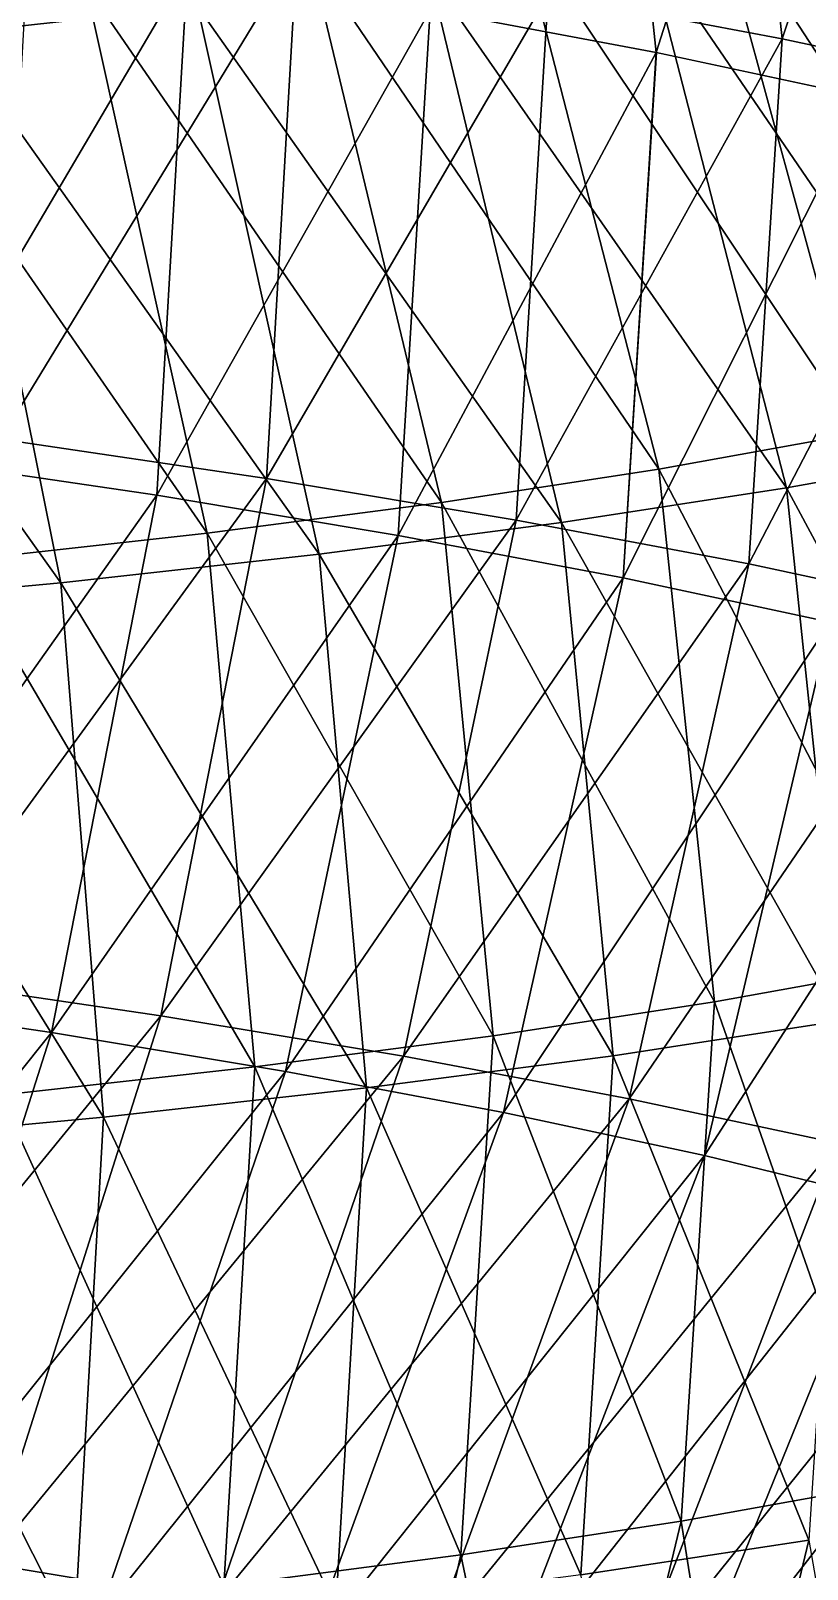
# Model space of a CAD drawing. Header units: metres. Extents: x -144 to 156, y -13 to 466.
# Drawn here: x 96.89 to 120.36, y 235.05 to 281.57 of the extents above; entities that cross this region are included whole.
import ezdxf

# ---------------------------------------------------------------- set-up
doc = ezdxf.new("R2010")
doc.units = ezdxf.units.M

msp = doc.modelspace()

# ---------------------------------------------------------------- linework, layer by layer
for points in [[(94.44178, 281.47174, -869.8794), (89.27998, 298.4542, -874.2213), (101.937386, 282.30273, -876.24), (101.937485, 282.30283, -876.23987)], [(119.600586, 281.32654, -1080.3906), (117.94877, 296.91205, -1076.242), (112.528404, 282.65967, -1087.9844), (112.5285, 282.65976, -1087.9843)], [(119.600586, 281.32654, -1080.3906), (124.352356, 295.54178, -1068.3182), (117.94877, 296.91205, -1076.242), (117.94887, 296.91214, -1076.2418)], [(115.80177, 280.9054, -1077.167), (114.14995, 296.4909, -1073.0183), (108.96548, 282.19403, -1084.5074), (108.965576, 282.19412, -1084.5073)], [(115.80177, 280.9054, -1077.167), (120.336136, 295.16714, -1065.3636), (114.14995, 296.4909, -1073.0183), (114.15005, 296.491, -1073.0182)], [(126.11796, 279.93195, -1072.3262), (124.352356, 295.54178, -1068.3182), (119.600586, 281.32654, -1080.3906), (119.600685, 281.32663, -1080.3905)], [(122.10173, 279.5573, -1069.3716), (120.336136, 295.16714, -1065.3636), (115.80177, 280.9054, -1077.167), (115.80187, 280.9055, -1077.1669)], [(122.10173, 279.5573, -1069.3716), (125.965546, 293.79147, -1057.2994), (120.336136, 295.16714, -1065.3636), (120.336235, 295.16724, -1065.3635)], [(127.39078, 270.56033, -908.3198), (117.42486, 285.8348, -901.0374), (122.67054, 286.94754, -908.8995), (122.67064, 286.94763, -908.89935)], [(121.91697, 269.39923, -900.1159), (111.6383, 284.79263, -893.55444), (117.42486, 285.8348, -901.0374), (117.42496, 285.8349, -901.0373)], [(121.91697, 269.39923, -900.1159), (117.42486, 285.8348, -901.0374), (127.39078, 270.56033, -908.3198), (127.39088, 270.56042, -908.3197)], [(125.98876, 268.8683, -897.26306), (115.49787, 284.22348, -890.4272), (121.49665, 285.3039, -898.18463), (121.49675, 285.304, -898.1845)], [(95.989136, 269.2135, -1103.3843), (104.935844, 283.92474, -1095.0702), (96.85991, 285.1157, -1101.6138), (96.86001, 285.11578, -1101.6136)], [(115.87876, 268.31174, -892.30743), (105.33892, 283.82608, -886.4868), (111.6383, 284.79263, -893.55444), (111.6384, 284.79272, -893.5543)], [(115.87876, 268.31174, -892.30743), (111.6383, 284.79263, -893.55444), (121.91697, 269.39923, -900.1159), (121.91707, 269.39932, -900.1158)], [(92.94888, 268.66595, -1099.4528), (101.6262, 283.41693, -1091.3569), (93.819664, 284.56815, -1097.6823), (93.81976, 284.56824, -1097.6821)], [(119.73834, 267.74258, -889.1802), (108.9675, 283.22147, -883.1004), (115.49787, 284.22348, -890.4272), (115.49797, 284.22357, -890.42706)], [(119.73834, 267.74258, -889.1802), (115.49787, 284.22348, -890.4272), (125.98876, 268.8683, -897.26306), (125.98886, 268.86838, -897.26294)], [(104.01772, 268.02957, -1096.879), (104.935844, 283.92474, -1095.0702), (95.989136, 269.2135, -1103.3843), (95.989235, 269.2136, -1103.3842)], [(109.30544, 267.30313, -884.9325), (98.557495, 282.93982, -879.86914), (105.33892, 283.82608, -886.4868), (105.33902, 283.82617, -886.4867)], [(104.01772, 268.02957, -1096.879), (112.528404, 282.65967, -1087.9844), (104.935844, 283.92474, -1095.0702), (104.93594, 283.92484, -1095.0701)], [(109.30544, 267.30313, -884.9325), (105.33892, 283.82608, -886.4868), (115.87876, 268.31174, -892.30743), (115.87886, 268.31183, -892.3073)], [(100.708084, 267.52173, -1093.1658), (101.6262, 283.41693, -1091.3569), (92.94888, 268.66595, -1099.4528), (92.94898, 268.66605, -1099.4526)], [(100.708084, 267.52173, -1093.1658), (108.96548, 282.19403, -1084.5074), (101.6262, 283.41693, -1091.3569), (101.6263, 283.41702, -1091.3568)], [(102.22912, 266.37836, -878.027), (91.32705, 282.13824, -873.7335), (98.557495, 282.93982, -879.86914), (98.557594, 282.9399, -879.869)], [(102.22912, 266.37836, -878.027), (98.557495, 282.93982, -879.86914), (109.30544, 267.30313, -884.9325), (109.30554, 267.30322, -884.9324)], [(112.93401, 266.69852, -881.5461), (101.937386, 282.30273, -876.24), (108.9675, 283.22147, -883.1004), (108.9676, 283.22156, -883.1003)], [(112.93401, 266.69852, -881.5461), (108.9675, 283.22147, -883.1004), (119.73834, 267.74258, -889.1802), (119.73844, 267.74268, -889.18005)], [(111.565765, 266.77188, -1089.8347), (112.528404, 282.65967, -1087.9844), (104.01772, 268.02957, -1096.879), (104.01782, 268.02966, -1096.8789)], [(111.565765, 266.77188, -1089.8347), (119.600586, 281.32654, -1080.3906), (112.528404, 282.65967, -1087.9844), (112.5285, 282.65976, -1087.9843)], [(94.684235, 265.5419, -871.62463), (91.32705, 282.13824, -873.7335), (102.22912, 266.37836, -878.027), (102.22922, 266.37845, -878.02686)], [(105.609, 265.74124, -874.3979), (94.44178, 281.47174, -869.8794), (101.937386, 282.30273, -876.24), (101.937485, 282.30283, -876.23987)], [(108.00285, 266.30624, -1086.3578), (108.96548, 282.19403, -1084.5074), (100.708084, 267.52173, -1093.1658), (100.70818, 267.52182, -1093.1656)], [(105.609, 265.74124, -874.3979), (101.937386, 282.30273, -876.24), (112.93401, 266.69852, -881.5461), (112.93411, 266.6986, -881.54596)], [(108.00285, 266.30624, -1086.3578), (115.80177, 280.9054, -1077.167), (108.96548, 282.19403, -1084.5074), (108.965576, 282.19412, -1084.5073)], [(97.798965, 264.8754, -867.7705), (86.51721, 280.7325, -864.0496), (94.44178, 281.47174, -869.8794), (94.44188, 281.47183, -869.8793)], [(97.798965, 264.8754, -867.7705), (94.44178, 281.47174, -869.8794), (105.609, 265.74124, -874.3979), (105.6091, 265.74133, -874.39777)], [(118.5965, 265.4466, -1082.2855), (119.600586, 281.32654, -1080.3906), (111.565765, 266.77188, -1089.8347), (111.565865, 266.77197, -1089.8346)], [(118.5965, 265.4466, -1082.2855), (126.11796, 279.93195, -1072.3262), (119.600586, 281.32654, -1080.3906), (119.600685, 281.32663, -1080.3905)], [(89.54197, 264.10516, -861.69617), (86.51721, 280.7325, -864.0496), (97.798965, 264.8754, -867.7705), (97.799065, 264.8755, -867.7704)], [(114.79767, 265.02542, -1079.0619), (115.80177, 280.9054, -1077.167), (108.00285, 266.30624, -1086.3578), (108.00295, 266.30634, -1086.3577)], [(114.79767, 265.02542, -1079.0619), (122.10173, 279.5573, -1069.3716), (115.80177, 280.9054, -1077.167), (115.80187, 280.9055, -1077.1669)], [(125.07566, 264.06015, -1074.2683), (126.11796, 279.93195, -1072.3262), (118.5965, 265.4466, -1082.2855), (118.596596, 265.4467, -1082.2854)], [(121.059425, 263.68552, -1071.3137), (122.10173, 279.5573, -1069.3716), (114.79767, 265.02542, -1079.0619), (114.79777, 265.0255, -1079.0618)], [(123.711655, 253.31541, -901.0842), (115.87876, 268.31174, -892.30743), (121.91697, 269.39923, -900.1159), (121.91707, 269.39932, -900.1158)], [(93.03025, 252.93527, -1102.4545), (104.01772, 268.02957, -1096.879), (95.989136, 269.2135, -1103.3843), (95.989235, 269.2136, -1103.3842)], [(127.78345, 252.78447, -898.23145), (119.73834, 267.74258, -889.1802), (125.98876, 268.8683, -897.26306), (125.98886, 268.86838, -897.26294)], [(89.990005, 252.38771, -1098.523), (100.708084, 267.52173, -1093.1658), (92.94888, 268.66595, -1099.4528), (92.94898, 268.66605, -1099.4526)], [(100.82647, 251.78558, -1096.1376), (104.01772, 268.02957, -1096.879), (93.03025, 252.93527, -1102.4545), (93.03035, 252.93538, -1102.4543)], [(100.82647, 251.78558, -1096.1376), (111.565765, 266.77188, -1089.8347), (104.01772, 268.02957, -1096.879), (104.01782, 268.02966, -1096.8789)], [(117.56238, 252.20792, -893.1322), (109.30544, 267.30313, -884.9325), (115.87876, 268.31174, -892.30743), (115.87886, 268.31183, -892.3073)], [(117.56238, 252.20792, -893.1322), (115.87876, 268.31174, -892.30743), (123.711655, 253.31541, -901.0842), (123.711754, 253.31552, -901.0841)], [(97.51683, 251.27776, -1092.4243), (100.708084, 267.52173, -1093.1658), (89.990005, 252.38771, -1098.523), (89.990105, 252.38782, -1098.5228)], [(97.51683, 251.27776, -1092.4243), (108.00285, 266.30624, -1086.3578), (100.708084, 267.52173, -1093.1658), (100.70818, 267.52182, -1093.1656)], [(121.42196, 251.63875, -890.00494), (112.93401, 266.69852, -881.5461), (119.73834, 267.74258, -889.1802), (119.73844, 267.74268, -889.18005)], [(121.42196, 251.63875, -890.00494), (119.73834, 267.74258, -889.1802), (127.78345, 252.78447, -898.23145), (127.78355, 252.78458, -898.2313)], [(110.86816, 251.18076, -885.6216), (102.22912, 266.37836, -878.027), (109.30544, 267.30313, -884.9325), (109.30554, 267.30322, -884.9324)], [(110.86816, 251.18076, -885.6216), (109.30544, 267.30313, -884.9325), (117.56238, 252.20792, -893.1322), (117.56248, 252.20802, -893.1321)], [(108.156044, 250.5643, -1089.2971), (111.565765, 266.77188, -1089.8347), (100.82647, 251.78558, -1096.1376), (100.82657, 251.78569, -1096.1375)], [(114.496735, 250.57614, -882.2351), (105.609, 265.74124, -874.3979), (112.93401, 266.69852, -881.5461), (112.93411, 266.6986, -881.54596)], [(108.156044, 250.5643, -1089.2971), (118.5965, 265.4466, -1082.2855), (111.565765, 266.77188, -1089.8347), (111.565865, 266.77197, -1089.8346)], [(114.496735, 250.57614, -882.2351), (112.93401, 266.69852, -881.5461), (121.42196, 251.63875, -890.00494), (121.42206, 251.63885, -890.0048)], [(103.661674, 250.23895, -878.58905), (94.684235, 265.5419, -871.62463), (102.22912, 266.37836, -878.027), (102.22922, 266.37845, -878.02686)], [(104.593124, 250.09868, -1085.8202), (108.00285, 266.30624, -1086.3578), (97.51683, 251.27776, -1092.4243), (97.51693, 251.27786, -1092.4242)], [(103.661674, 250.23895, -878.58905), (102.22912, 266.37836, -878.027), (110.86816, 251.18076, -885.6216), (110.868256, 251.18086, -885.62146)], [(104.593124, 250.09868, -1085.8202), (114.79767, 265.02542, -1079.0619), (108.00285, 266.30624, -1086.3578), (108.00295, 266.30634, -1086.3577)], [(107.04156, 249.60185, -874.95996), (97.798965, 264.8754, -867.7705), (105.609, 265.74124, -874.3979), (105.6091, 265.74133, -874.39777)], [(107.04156, 249.60185, -874.95996), (105.609, 265.74124, -874.3979), (114.496735, 250.57614, -882.2351), (114.49683, 250.57625, -882.235)], [(95.978004, 249.38712, -872.0689), (94.684235, 265.5419, -871.62463), (103.661674, 250.23895, -878.58905), (103.66177, 250.23906, -878.5889)], [(114.983284, 249.27737, -1081.9664), (118.5965, 265.4466, -1082.2855), (108.156044, 250.5643, -1089.2971), (108.15614, 250.5644, -1089.297)], [(114.983284, 249.27737, -1081.9664), (125.07566, 264.06015, -1074.2683), (118.5965, 265.4466, -1082.2855), (118.596596, 265.4467, -1082.2854)], [(99.092735, 248.72061, -868.2148), (89.54197, 264.10516, -861.69617), (97.798965, 264.8754, -867.7705), (97.799065, 264.8755, -867.7704)], [(99.092735, 248.72061, -868.2148), (97.798965, 264.8754, -867.7705), (107.04156, 249.60185, -874.95996), (107.04166, 249.60196, -874.95984)], [(111.184456, 248.85622, -1078.7428), (114.79767, 265.02542, -1079.0619), (104.593124, 250.09868, -1085.8202), (104.59322, 250.09879, -1085.8201)], [(111.184456, 248.85622, -1078.7428), (121.059425, 263.68552, -1071.3137), (114.79767, 265.02542, -1079.0619), (114.79777, 265.0255, -1079.0618)], [(90.689026, 247.9367, -862.0325), (89.54197, 264.10516, -861.69617), (99.092735, 248.72061, -868.2148), (99.092834, 248.72072, -868.21466)], [(121.27492, 247.93106, -1074.1813), (125.07566, 264.06015, -1074.2683), (114.983284, 249.27737, -1081.9664), (114.98338, 249.27748, -1081.9663)], [(117.25868, 247.55643, -1071.2267), (121.059425, 263.68552, -1071.3137), (111.184456, 248.85622, -1078.7428), (111.184555, 248.85632, -1078.7427)], [(117.25868, 247.55643, -1071.2267), (126.757614, 262.29303, -1063.151), (121.059425, 263.68552, -1071.3137), (121.059525, 263.6856, -1071.3136)], [(122.786224, 246.20563, -1063.3083), (126.757614, 262.29303, -1063.151), (117.25868, 247.55643, -1071.2267), (117.25878, 247.55653, -1071.2266)], [(122.659584, 237.60278, -904.0471), (117.56238, 252.20792, -893.1322), (123.711655, 253.31541, -901.0842), (123.711754, 253.31552, -901.0841)], [(88.167, 236.31403, -1099.062), (100.82647, 251.78558, -1096.1376), (93.03025, 252.93527, -1102.4545), (93.03035, 252.93538, -1102.4543)], [(85.12675, 235.76646, -1095.1305), (97.51683, 251.27776, -1092.4243), (89.990005, 252.38771, -1098.523), (89.990105, 252.38782, -1098.5228)], [(116.54761, 236.502, -896.1433), (110.86816, 251.18076, -885.6216), (117.56238, 252.20792, -893.1322), (117.56248, 252.20802, -893.1321)], [(116.54761, 236.502, -896.1433), (117.56238, 252.20792, -893.1322), (122.659584, 237.60278, -904.0471), (122.65968, 237.60289, -904.047)], [(95.56209, 235.2235, -1093.0701), (100.82647, 251.78558, -1096.1376), (88.167, 236.31403, -1099.062), (88.1671, 236.31413, -1099.0619)], [(95.56209, 235.2235, -1093.0701), (108.156044, 250.5643, -1089.2971), (100.82647, 251.78558, -1096.1376), (100.82657, 251.78569, -1096.1375)], [(92.25245, 234.71567, -1089.3568), (97.51683, 251.27776, -1092.4243), (85.12675, 235.76646, -1095.1305), (85.12685, 235.76657, -1095.1304)], [(92.25245, 234.71567, -1089.3568), (104.593124, 250.09868, -1085.8202), (97.51683, 251.27776, -1092.4243), (97.51693, 251.27786, -1092.4242)], [(120.40719, 235.93285, -893.01605), (114.496735, 250.57614, -882.2351), (121.42196, 251.63875, -890.00494), (121.42206, 251.63885, -890.0048)], [(109.89398, 235.48108, -888.6782), (103.661674, 250.23895, -878.58905), (110.86816, 251.18076, -885.6216), (110.868256, 251.18086, -885.62146)], [(109.89398, 235.48108, -888.6782), (110.86816, 251.18076, -885.6216), (116.54761, 236.502, -896.1433), (116.54771, 236.5021, -896.1432)], [(102.51456, 234.06505, -1086.5815), (108.156044, 250.5643, -1089.2971), (95.56209, 235.2235, -1093.0701), (95.56219, 235.2236, -1093.07)], [(102.51456, 234.06505, -1086.5815), (114.983284, 249.27737, -1081.9664), (108.156044, 250.5643, -1089.2971), (108.15614, 250.5644, -1089.297)], [(113.52255, 234.87646, -885.2918), (107.04156, 249.60185, -874.95996), (114.496735, 250.57614, -882.2351), (114.49683, 250.57625, -882.235)], [(113.52255, 234.87646, -885.2918), (114.496735, 250.57614, -882.2351), (120.40719, 235.93285, -893.01605), (120.40729, 235.93295, -893.0159)], [(98.95164, 233.59941, -1083.1046), (104.593124, 250.09868, -1085.8202), (92.25245, 234.71567, -1089.3568), (92.25255, 234.71577, -1089.3567)], [(102.7312, 234.545, -881.68835), (95.978004, 249.38712, -872.0689), (103.661674, 250.23895, -878.58905), (103.66177, 250.23906, -878.5889)], [(98.95164, 233.59941, -1083.1046), (111.184456, 248.85622, -1078.7428), (104.593124, 250.09868, -1085.8202), (104.59322, 250.09879, -1085.8201)], [(102.7312, 234.545, -881.68835), (103.661674, 250.23895, -878.58905), (109.89398, 235.48108, -888.6782), (109.89408, 235.48119, -888.6781)], [(95.09415, 233.69832, -875.20776), (95.978004, 249.38712, -872.0689), (102.7312, 234.545, -881.68835), (102.7313, 234.5451, -881.68823)], [(106.111084, 233.9079, -878.05927), (99.092735, 248.72061, -868.2148), (107.04156, 249.60185, -874.95996), (107.04166, 249.60196, -874.95984)], [(106.111084, 233.9079, -878.05927), (107.04156, 249.60185, -874.95996), (113.52255, 234.87646, -885.2918), (113.52265, 234.87657, -885.2917)], [(108.99052, 232.84433, -1079.628), (114.983284, 249.27737, -1081.9664), (102.51456, 234.06505, -1086.5815), (102.514656, 234.06516, -1086.5814)], [(108.99052, 232.84433, -1079.628), (121.27492, 247.93106, -1074.1813), (114.983284, 249.27737, -1081.9664), (114.98338, 249.27748, -1081.9663)], [(98.20888, 233.03181, -871.35364), (90.689026, 247.9367, -862.0325), (99.092735, 248.72061, -868.2148), (99.092834, 248.72072, -868.21466)], [(98.20888, 233.03181, -871.35364), (99.092735, 248.72061, -868.2148), (106.111084, 233.9079, -878.05927), (106.11118, 233.908, -878.05914)], [(105.1917, 232.42317, -1076.4045), (111.184456, 248.85622, -1078.7428), (98.95164, 233.59941, -1083.1046), (98.95174, 233.59952, -1083.1045)], [(105.1917, 232.42317, -1076.4045), (117.25868, 247.55643, -1071.2267), (111.184456, 248.85622, -1078.7428), (111.184555, 248.85632, -1078.7427)], [(89.85443, 232.2525, -865.20764), (90.689026, 247.9367, -862.0325), (98.20888, 233.03181, -871.35364), (98.20898, 233.03192, -871.3535)], [(110.942215, 231.19264, -1069.2888), (117.25868, 247.55643, -1071.2267), (105.1917, 232.42317, -1076.4045), (105.1918, 232.42328, -1076.4044)], [(114.95845, 231.56728, -1072.2434), (121.27492, 247.93106, -1074.1813), (108.99052, 232.84433, -1079.628), (108.990616, 232.84444, -1079.6279)], [(110.942215, 231.19264, -1069.2888), (122.786224, 246.20563, -1063.3083), (117.25868, 247.55643, -1071.2267), (117.25878, 247.55653, -1071.2266)], [(114.95845, 231.56728, -1072.2434), (127.0003, 246.53192, -1065.9795), (121.27492, 247.93106, -1074.1813), (121.27502, 247.93117, -1074.1812)], [(116.17519, 229.91385, -1061.7925), (122.786224, 246.20563, -1063.3083), (110.942215, 231.19264, -1069.2888), (110.942314, 231.19275, -1069.2887)], [(120.38926, 230.24014, -1064.4637), (127.0003, 246.53192, -1065.9795), (114.95845, 231.56728, -1072.2434), (114.95855, 231.56738, -1072.2433)], [(116.17519, 229.91385, -1061.7925), (127.74015, 244.81044, -1055.0264), (122.786224, 246.20563, -1063.3083), (122.78632, 246.20573, -1063.3082)], [(120.86511, 228.593, -1053.9519), (127.74015, 244.81044, -1055.0264), (116.17519, 229.91385, -1061.7925), (116.17529, 229.91396, -1061.7924)], [(118.81092, 222.25482, -908.9694), (116.54761, 236.502, -896.1433), (122.659584, 237.60278, -904.0471), (122.65968, 237.60289, -904.047)], [(118.81092, 222.25482, -908.9694), (122.659584, 237.60278, -904.0471), (124.18565, 223.39491, -917.0249), (124.18575, 223.39502, -917.0248)], [(112.88199, 221.18701, -901.3023), (109.89398, 235.48108, -888.6782), (116.54761, 236.502, -896.1433), (116.54771, 236.5021, -896.1432)], [(112.88199, 221.18701, -901.3023), (116.54761, 236.502, -896.1433), (118.81092, 222.25482, -908.9694), (118.81102, 222.25493, -908.9693)], [(116.74156, 220.61786, -898.17505), (113.52255, 234.87646, -885.2918), (120.40719, 235.93285, -893.01605), (120.40729, 235.93295, -893.0159)], [(116.74156, 220.61786, -898.17505), (120.40719, 235.93285, -893.01605), (122.882706, 221.72388, -906.1166), (122.882805, 221.72398, -906.11646)], [(106.42763, 220.19666, -894.0608), (102.7312, 234.545, -881.68835), (109.89398, 235.48108, -888.6782), (109.89408, 235.48119, -888.6781)], [(106.42763, 220.19666, -894.0608), (109.89398, 235.48108, -888.6782), (112.88199, 221.18701, -901.3023), (112.88209, 221.18712, -901.3022)], [(88.56989, 218.39629, -1088.0641), (102.51456, 234.06505, -1086.5815), (95.56209, 235.2235, -1093.0701), (95.56219, 235.2236, -1093.07)]]:
    msp.add_3dface(points)

doc.saveas('drawing.dxf')
